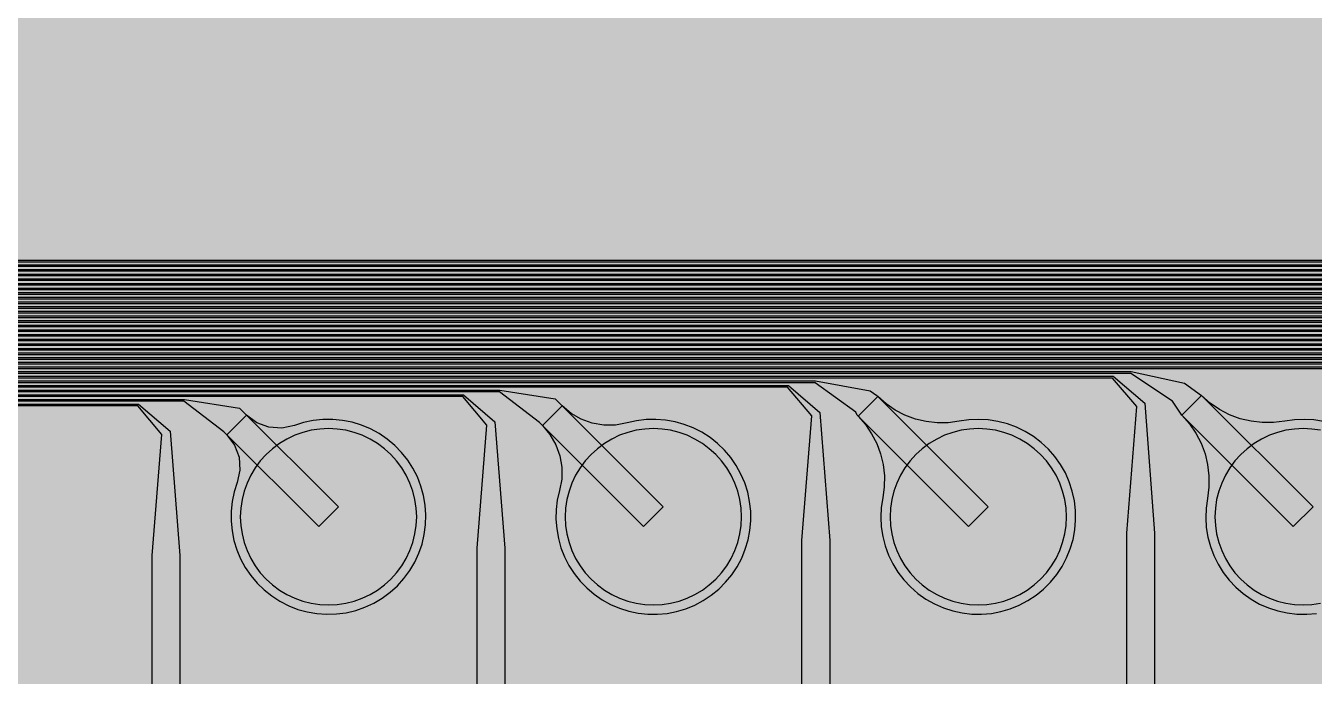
# Model space of a CAD drawing. Header units: metres. Extents: x -7240 to 10960, y -29667 to 1823.
# Drawn here: x -5403 to -4015, y -26214 to -25513 of the extents above; entities that cross this region are included whole.
import ezdxf

# ---------------------------------------------------------------- set-up
doc = ezdxf.new("R2010")
doc.units = ezdxf.units.M
for name, color, linetype in [('Metal1', 4, 'CONTINUOUS'), ('Polyimide', 7, 'CONTINUOUS'), ('Polyimide_Negative', 5, 'CONTINUOUS')]:
    doc.layers.add(name, color=color, linetype=linetype)

msp = doc.modelspace()

# ---------------------------------------------------------------- hatches: boundary and pattern name
at = {"layer": 'Polyimide'}
msp.add_hatch(color=7, dxfattribs=at).paths.add_polyline_path([(4088.5, -11806.9), (4098.7, -11851.2), (4115.6, -11893.5), (4138.6, -11932.7), (4167.4, -11968), (4201.1, -11998.5), (4239, -12023.6), (4280.3, -12042.7), (4349.2, -12073.7), (4413.2, -12113.8), (4471.3, -12162), (4522.3, -12217.7), (4565.4, -12279.7), (4599.7, -12346.9), (4624.7, -12418.2), (4639.9, -12492.2), (4645, -12567.5), (4639.9, -12642.8), (4624.7, -12716.8), (4599.7, -12788.1), (4565.4, -12855.3), (4522.3, -12917.3), (4471.3, -12973), (4413.2, -13021.2), (4349.2, -13061.3), (4280.3, -13092.3), (4239, -13111.4), (4201.1, -13136.5), (4167.4, -13167), (4138.6, -13202.3), (4115.6, -13241.5), (4098.7, -13283.8), (4088.5, -13328.1), (4085, -13373.5), (4085, -13567.5), (4099.4, -13861.6), (4142.6, -14152.8), (4214.2, -14438.4), (4313.4, -14715.5), (4439.2, -14981.7), (4590.6, -15234.2), (4766, -15470.7), (4963.7, -15688.8), (5181.8, -15886.5), (5418.3, -16061.9), (5670.8, -16213.3), (5936.9, -16339.1), (6214.1, -16438.3), (6499.7, -16509.9), (6790.9, -16553.1), (7085, -16567.5), (9960.4, -16567.5), (10038.8, -16571.4), (10116.4, -16582.9), (10192.6, -16601.9), (10266.5, -16628.4), (10337.5, -16662), (10404.8, -16702.3), (10467.9, -16749.1), (10526.1, -16801.8), (10578.8, -16860), (10625.6, -16923), (10665.9, -16990.4), (10699.5, -17061.4), (10725.9, -17135.3), (10745, -17211.4), (10756.5, -17289.1), (10760.4, -17367.5), (10760.4, -21957.3), (10721.6, -22012.9), (10686, -22070.6), (10653.6, -22130.1), (10624.5, -22191.4), (10598.9, -22254.2), (10576.8, -22318.2), (10558.3, -22383.5), (10543.4, -22449.6), (10532.2, -22516.5), (10524.7, -22583.8), (10521, -22651.5), (10521, -22719.3), (10524.7, -22787), (10532.2, -22854.4), (10543.4, -22921.2), (10558.3, -22987.4), (10576.8, -23052.6), (10598.9, -23116.7), (10624.5, -23179.5), (10653.6, -23240.7), (10686, -23300.3), (10721.6, -23357.9), (10760.4, -23413.5), (10760.4, -28667.5), (10756.5, -28745.9), (10745, -28823.6), (10725.9, -28899.7), (10699.5, -28973.6), (10665.9, -29044.6), (10625.6, -29112), (10578.8, -29175), (10526.1, -29233.2), (10467.9, -29285.9), (10404.8, -29332.7), (10337.5, -29373), (10266.5, -29406.6), (10192.6, -29433.1), (10116.4, -29452.1), (10038.8, -29463.6), (9960.4, -29467.5), (-6239.6, -29467.5), (-6318, -29463.6), (-6395.7, -29452.1), (-6471.9, -29433.1), (-6545.8, -29406.6), (-6616.7, -29373), (-6684.1, -29332.7), (-6747.1, -29285.9), (-6805.3, -29233.2), (-6858, -29175), (-6904.8, -29112), (-6945.2, -29044.6), (-6978.7, -28973.6), (-7005.2, -28899.7), (-7024.3, -28823.6), (-7035.8, -28745.9), (-7039.6, -28667.5), (-7039.6, -23426.3), (-6999.4, -23370.1), (-6962.3, -23311.6), (-6928.7, -23251.2), (-6898.5, -23189), (-6871.8, -23125.1), (-6848.8, -23059.9), (-6829.5, -22993.4), (-6814, -22926), (-6802.4, -22857.8), (-6794.6, -22789.1), (-6790.7, -22720), (-6790.7, -22650.8), (-6794.6, -22581.8), (-6802.4, -22513), (-6814, -22444.8), (-6829.5, -22377.4), (-6848.8, -22311), (-6871.8, -22245.7), (-6898.5, -22181.9), (-6928.7, -22119.7), (-6962.3, -22059.2), (-6999.4, -22000.8), (-7039.6, -21944.5), (-7039.6, -17367.5), (-7035.8, -17289.1), (-7024.3, -17211.4), (-7005.2, -17135.3), (-6978.7, -17061.4), (-6945.2, -16990.4), (-6904.8, -16923), (-6858, -16860), (-6805.3, -16801.8), (-6747.1, -16749.1), (-6684.1, -16702.3), (-6616.7, -16662), (-6545.8, -16628.4), (-6471.9, -16601.9), (-6395.7, -16582.9), (-6318, -16571.4), (-6239.6, -16567.5), (-3334, -16567.5), (-3039.9, -16553.1), (-2748.7, -16509.9), (-2463.1, -16438.3), (-2185.9, -16339.1), (-1919.8, -16213.3), (-1667.3, -16061.9), (-1430.8, -15886.5), (-1212.7, -15688.8), (-1015, -15470.7), (-839.6, -15234.2), (-688.2, -14981.7), (-562.4, -14715.5), (-463.2, -14438.4), (-391.6, -14152.8), (-348.4, -13861.6), (-334, -13567.5), (-334, -13373.5), (-337.5, -13328.1), (-347.7, -13283.8), (-364.6, -13241.5), (-387.6, -13202.3), (-416.4, -13167), (-450.1, -13136.5), (-488, -13111.4), (-529.3, -13092.3), (-529.3, -13092.3), (-598.2, -13061.3), (-662.2, -13021.2), (-720.3, -12973), (-771.3, -12917.3), (-814.4, -12855.3), (-848.7, -12788.1), (-873.7, -12716.8), (-888.9, -12642.8), (-894, -12567.5), (-888.9, -12492.2), (-873.7, -12418.2), (-848.7, -12346.9), (-814.4, -12279.7), (-771.3, -12217.7), (-720.3, -12162), (-662.2, -12113.8), (-598.2, -12073.7), (-529.3, -12042.7), (-488, -12023.6), (-450.1, -11998.5), (-416.4, -11968), (-387.6, -11932.7), (-364.6, -11893.5), (-347.7, -11851.2), (-337.5, -11806.9), (-334, -11761.5), (-334, -11074.3), (-337.5, -11028.9), (-347.7, -10984.6), (-364.6, -10942.4), (-387.6, -10903.1), (-416.4, -10867.8), (-450.1, -10837.3), (-488, -10812.2), (-529.3, -10793.2), (-529.3, -10793.2), (-598.2, -10762.1), (-662.2, -10722.1), (-720.3, -10673.8), (-771.3, -10618.1), (-814.4, -10556.1), (-848.7, -10488.9), (-873.7, -10417.6), (-888.9, -10343.7), (-894, -10268.3), (-888.9, -10193), (-873.7, -10119), (-848.7, -10047.8), (-814.4, -9980.5), (-771.3, -9918.5), (-720.3, -9862.9), (-662.2, -9814.6), (-598.2, -9774.6), (-529.3, -9743.5), (-488, -9724.5), (-450.1, -9699.4), (-416.4, -9668.8), (-387.6, -9633.5), (-364.6, -9594.3), (-347.7, -9552), (-337.5, -9507.7), (-334, -9462.4), (-334, -8775.1), (-337.5, -8729.8), (-347.7, -8685.5), (-364.6, -8643.2), (-387.6, -8604), (-416.4, -8568.7), (-450.1, -8538.1), (-488, -8513), (-529.3, -8494), (-529.3, -8494), (-598.2, -8462.9), (-662.2, -8422.9), (-720.3, -8374.6), (-771.3, -8319), (-814.4, -8257), (-848.7, -8189.7), (-873.7, -8118.5), (-888.9, -8044.5), (-894, -7969.2), (-888.9, -7893.8), (-873.7, -7819.9), (-848.7, -7748.6), (-814.4, -7681.4), (-771.3, -7619.4), (-720.3, -7563.7), (-662.2, -7515.4), (-598.2, -7475.4), (-529.3, -7444.3), (-529.3, -7444.3), (-488, -7425.3), (-450.1, -7400.2), (-416.4, -7369.7), (-387.6, -7334.4), (-364.6, -7295.1), (-347.7, -7252.9), (-337.5, -7208.6), (-334, -7163.2), (-334, -6476), (-337.5, -6430.6), (-347.7, -6386.3), (-364.6, -6344), (-387.6, -6304.8), (-416.4, -6269.5), (-450.1, -6239), (-488, -6213.9), (-529.3, -6194.8), (-529.3, -6194.8), (-598.2, -6163.8), (-662.2, -6123.7), (-720.3, -6075.5), (-771.3, -6019.8), (-814.4, -5957.8), (-848.7, -5890.6), (-873.7, -5819.3), (-888.9, -5745.3), (-894, -5670), (-888.9, -5594.7), (-873.7, -5520.7), (-848.7, -5449.4), (-814.4, -5382.2), (-771.3, -5320.2), (-720.3, -5264.5), (-662.2, -5216.3), (-598.2, -5176.2), (-529.3, -5145.2), (-529.3, -5145.2), (-488, -5126.1), (-450.1, -5101), (-416.4, -5070.5), (-387.6, -5035.2), (-364.6, -4996), (-347.7, -4953.7), (-337.5, -4909.4), (-334, -4864), (-334, 380), (-334, 1522.5), (-289, 1522.5), (-288.8, 1515.6), (-288.1, 1508.8), (-287, 1502), (-285.4, 1495.3), (-283.4, 1488.7), (-281, 1482.3), (-278.2, 1476.1), (-274.9, 1470), (-271.3, 1464.2), (-267.3, 1458.6), (-262.9, 1453.3), (-258.2, 1448.3), (-253.2, 1443.6), (-247.9, 1439.2), (-242.3, 1435.2), (-236.5, 1431.6), (-230.4, 1428.3), (-224.2, 1425.5), (-217.8, 1423.1), (-211.2, 1421.1), (-204.5, 1419.5), (-197.7, 1418.4), (-190.9, 1417.7), (-184, 1417.5), (-177.1, 1417.7), (-170.3, 1418.4), (-163.5, 1419.5), (-156.8, 1421.1), (-150.2, 1423.1), (-143.8, 1425.5), (-137.6, 1428.3), (-131.5, 1431.6), (-125.7, 1435.2), (-120.1, 1439.2), (-114.8, 1443.6), (-109.8, 1448.3), (-105.1, 1453.3), (-100.7, 1458.6), (-96.7, 1464.2), (-93.1, 1470), (-89.8, 1476.1), (-87, 1482.3), (-84.6, 1488.7), (-82.6, 1495.3), (-81, 1502), (-79.9, 1508.8), (-79.2, 1515.6), (-79, 1522.5), (1786, 1522.5), (3835, 1522.5), (3835.2, 1529), (3835.9, 1535.6), (3836.9, 1542), (3838.4, 1548.4), (3840.3, 1554.6), (3842.6, 1560.8), (3845.3, 1566.7), (3848.4, 1572.5), (3851.9, 1578.1), (3855.7, 1583.4), (3859.8, 1588.4), (3864.3, 1593.2), (3869.1, 1597.7), (3874.1, 1601.8), (3879.4, 1605.6), (3885, 1609.1), (3890.8, 1612.2), (3896.7, 1614.9), (3902.9, 1617.2), (3909.1, 1619.1), (3915.5, 1620.6), (3921.9, 1621.6), (3928.5, 1622.3), (3935, 1622.5), (3941.5, 1622.3), (3948.1, 1621.6), (3954.5, 1620.6), (3960.9, 1619.1), (3967.1, 1617.2), (3973.3, 1614.9), (3979.2, 1612.2), (3985, 1609.1), (3990.6, 1605.6), (3995.9, 1601.8), (4000.9, 1597.7), (4005.7, 1593.2), (4010.2, 1588.4), (4014.3, 1583.4), (4018.1, 1578.1), (4021.6, 1572.5), (4024.7, 1566.7), (4027.4, 1560.8), (4029.7, 1554.6), (4031.6, 1548.4), (4033.1, 1542), (4034.1, 1535.6), (4034.8, 1529), (4035, 1522.5), (4085, 1522.5), (4085, 380), (4085, 330), (4085, -4864), (4088.5, -4909.4), (4098.7, -4953.7), (4115.6, -4996), (4138.6, -5035.2), (4167.4, -5070.5), (4201.1, -5101), (4239, -5126.1), (4280.3, -5145.2), (4280.3, -5145.2), (4349.2, -5176.2), (4413.2, -5216.3), (4471.3, -5264.5), (4522.3, -5320.2), (4565.4, -5382.2), (4599.7, -5449.4), (4624.7, -5520.7), (4639.9, -5594.7), (4645, -5670), (4639.9, -5745.3), (4624.7, -5819.3), (4599.7, -5890.6), (4565.4, -5957.8), (4522.3, -6019.8), (4471.3, -6075.5), (4413.2, -6123.7), (4349.2, -6163.8), (4280.3, -6194.8), (4239, -6213.9), (4201.1, -6239), (4167.4, -6269.5), (4138.6, -6304.8), (4115.6, -6344), (4098.7, -6386.3), (4088.5, -6430.6), (4085, -6476), (4085, -11761.5), (4088.5, -11806.9)])

# ---------------------------------------------------------------- linework, layer by layer
at = {"layer": 'Metal1'}
for points in [[(1858.9, -18191.7), (1858.9, -28377.9), (1828.3, -28408.5), (-6037.5, -28408.5), (-6068.1, -28377.9), (-6068.1, -25796.6), (-6037.5, -25766), (1.9, -25766), (49.5, -25789.8), (108.8, -25884.6), (186.2, -26035.7), (159.5, -26049.3), (82.1, -25898.3), (41.2, -25797.5), (1.4, -25768), (-6036.7, -25768), (-6066.1, -25797.4), (-6066.1, -28377.1), (-6036.7, -28406.5), (1827.5, -28406.5), (1856.9, -28377.1), (1856.9, -18191.7)], [(1853.9, -18191.7), (1853.9, -28372.9), (1823.3, -28403.5), (-6032.5, -28403.5), (-6063.1, -28372.9), (-6063.1, -25801.6), (-6032.5, -25771), (-31.7, -25771), (1.8, -25800.4), (12.9, -25964.2), (12.9, -26782.5), (-17.1, -26782.5), (-17.1, -25964.2), (-6, -25803.6), (-32.5, -25773), (-6031.7, -25773), (-6061.1, -25802.4), (-6061.1, -28372.1), (-6031.7, -28401.5), (1822.5, -28401.5), (1851.9, -28372.1), (1851.9, -18191.7)], [(1848.9, -18191.7), (1848.9, -28367.9), (1818.3, -28398.5), (-6027.5, -28398.5), (-6058.1, -28367.9), (-6058.1, -25806.6), (-6027.5, -25776), (-348.1, -25776), (-299.9, -25799.4), (-243.6, -25885.6), (-163.9, -26035.5), (-190.4, -26049.5), (-270.1, -25899.7), (-308.6, -25807.6), (-348.6, -25778), (-6026.7, -25778), (-6056.1, -25807.4), (-6056.1, -28367.1), (-6026.7, -28396.5), (1817.5, -28396.5), (1846.9, -28367.1), (1846.9, -18191.7)], [(1843.9, -18191.7), (1843.9, -28362.9), (1813.3, -28393.5), (-6022.5, -28393.5), (-6053.1, -28362.9), (-6053.1, -25811.6), (-6022.5, -25781), (-381.7, -25781), (-348.2, -25810.4), (-337.1, -25972.2), (-337.1, -26782.5), (-367.1, -26782.5), (-367.1, -25972.2), (-356.1, -25813.6), (-382.5, -25783), (-6021.7, -25783), (-6051.1, -25812.4), (-6051.1, -28362.1), (-6021.7, -28391.5), (1812.5, -28391.5), (1841.9, -28362.1), (1841.9, -18191.7)], [(1838.9, -18191.7), (1838.9, -28357.9), (1808.3, -28388.5), (-6017.5, -28388.5), (-6048.1, -28357.9), (-6048.1, -25816.6), (-6017.5, -25786), (-698.1, -25786), (-649.3, -25808.9), (-596.1, -25886.7), (-514, -26035.2), (-540.3, -26049.8), (-622.3, -25901.2), (-658.3, -25817.6), (-698.6, -25788), (-6016.7, -25788), (-6046.1, -25817.4), (-6046.1, -28357.1), (-6016.7, -28386.5), (1807.5, -28386.5), (1836.9, -28357.1), (1836.9, -18191.7)], [(1833.9, -18191.7), (1833.9, -28352.9), (1803.3, -28383.5), (-6012.5, -28383.5), (-6043.1, -28352.9), (-6043.1, -25821.6), (-6012.5, -25791), (-731.7, -25791), (-698.2, -25820.4), (-687.1, -25980.2), (-687.1, -26782.5), (-717.1, -26782.5), (-717.1, -25980.2), (-706.1, -25823.6), (-732.5, -25793), (-6011.7, -25793), (-6041.1, -25822.4), (-6041.1, -28352.1), (-6011.7, -28381.5), (1802.5, -28381.5), (1831.9, -28352.1), (1831.9, -18191.7)], [(1828.9, -18191.7), (1828.9, -28347.9), (1798.3, -28378.5), (-6007.5, -28378.5), (-6038.1, -28347.9), (-6038.1, -25826.6), (-6007.5, -25796), (-1048.1, -25796), (-998.7, -25818.3), (-948.7, -25887.9), (-864.1, -26035), (-890.1, -26050), (-974.7, -25902.9), (-1008, -25827.7), (-1048.6, -25798), (-6006.7, -25798), (-6036.1, -25827.4), (-6036.1, -28347.1), (-6006.7, -28376.5), (1797.5, -28376.5), (1826.9, -28347.1), (1826.9, -18191.7)], [(1823.9, -18191.7), (1823.9, -28342.9), (1793.3, -28373.5), (-6002.5, -28373.5), (-6033.1, -28342.9), (-6033.1, -25831.6), (-6002.5, -25801), (-1081.7, -25801), (-1048.1, -25830.3), (-1037.1, -25988.2), (-1037.1, -26782.5), (-1067.1, -26782.5), (-1067.1, -25988.2), (-1056.1, -25833.7), (-1082.5, -25803), (-6001.7, -25803), (-6031.1, -25832.4), (-6031.1, -28342.1), (-6001.7, -28371.5), (1792.5, -28371.5), (1821.9, -28342.1), (1821.9, -18191.7)], [(1818.9, -18191.7), (1818.9, -28337.9), (1788.3, -28368.5), (-5997.5, -28368.5), (-6028.1, -28337.9), (-6028.1, -25836.6), (-5997.5, -25806), (-1398.1, -25806), (-1348, -25827.7), (-1301.5, -25889.2), (-1214.3, -26034.8), (-1240, -26050.2), (-1327.3, -25904.7), (-1357.8, -25837.7), (-1398.6, -25808), (-5996.7, -25808), (-6026.1, -25837.4), (-6026.1, -28337.1), (-5996.7, -28366.5), (1787.5, -28366.5), (1816.9, -28337.1), (1816.9, -18191.7)], [(1813.9, -18191.7), (1813.9, -28332.9), (1783.3, -28363.5), (-5992.5, -28363.5), (-6023.1, -28332.9), (-6023.1, -25841.6), (-5992.5, -25811), (-1431.7, -25811), (-1398.1, -25840.3), (-1387.1, -25996.2), (-1387.1, -26782.5), (-1417.1, -26782.5), (-1417.1, -25996.2), (-1406.1, -25843.7), (-1432.5, -25813), (-5991.7, -25813), (-6021.1, -25842.4), (-6021.1, -28332.1), (-5991.7, -28361.5), (1782.5, -28361.5), (1811.9, -28332.1), (1811.9, -18191.7)], [(1808.9, -18191.7), (1808.9, -28327.9), (1778.3, -28358.5), (-5987.5, -28358.5), (-6018.1, -28327.9), (-6018.1, -25846.6), (-5987.5, -25816), (-1748.1, -25816), (-1697.3, -25837), (-1654.5, -25890.7), (-1564.4, -26034.5), (-1589.8, -26050.5), (-1679.9, -25906.6), (-1707.5, -25847.8), (-1748.6, -25818), (-5986.7, -25818), (-6016.1, -25847.4), (-6016.1, -28327.1), (-5986.7, -28356.5), (1777.5, -28356.5), (1806.9, -28327.1), (1806.9, -18191.7)], [(1803.9, -18191.7), (1803.9, -28322.9), (1773.3, -28353.5), (-5982.5, -28353.5), (-6013.1, -28322.9), (-6013.1, -25851.6), (-5982.5, -25821), (-1781.7, -25821), (-1748.1, -25850.3), (-1737.1, -26004.2), (-1737.1, -26782.5), (-1767.1, -26782.5), (-1767.1, -26004.2), (-1756.2, -25853.7), (-1782.5, -25823), (-5981.7, -25823), (-6011.1, -25852.4), (-6011.1, -28322.1), (-5981.7, -28351.5), (1772.5, -28351.5), (1801.9, -28322.1), (1801.9, -18191.7)], [(1798.9, -18191.7), (1798.9, -28317.9), (1768.3, -28348.5), (-5977.5, -28348.5), (-6008.1, -28317.9), (-6008.1, -25856.6), (-5977.5, -25826), (-2098.1, -25826), (-2046.5, -25846.3), (-2007.6, -25892.3), (-1914.6, -26034.3), (-1939.7, -26050.7), (-2032.7, -25908.8), (-2057.3, -25857.9), (-2098.6, -25828), (-5976.7, -25828), (-6006.1, -25857.4), (-6006.1, -28317.1), (-5976.7, -28346.5), (1767.5, -28346.5), (1796.9, -28317.1), (1796.9, -18191.7)], [(1793.9, -18191.7), (1793.9, -28312.9), (1763.3, -28343.5), (-5972.5, -28343.5), (-6003.1, -28312.9), (-6003.1, -25861.6), (-5972.5, -25831), (-2131.7, -25831), (-2098, -25860.3), (-2087.1, -26012.2), (-2087.1, -26782.5), (-2117.1, -26782.5), (-2117.1, -26012.2), (-2106.2, -25863.7), (-2132.5, -25833), (-5971.7, -25833), (-6001.1, -25862.4), (-6001.1, -28312.1), (-5971.7, -28341.5), (1762.5, -28341.5), (1791.9, -28312.1), (1791.9, -18191.7)], [(1788.9, -18191.7), (1788.9, -28307.9), (1758.3, -28338.5), (-5967.5, -28338.5), (-5998.1, -28307.9), (-5998.1, -25866.6), (-5967.5, -25836), (-2448.1, -25836), (-2395.7, -25855.4), (-2360.9, -25894.1), (-2264.8, -26034), (-2289.5, -26051), (-2385.6, -25911.1), (-2407, -25868.1), (-2448.6, -25838), (-5966.7, -25838), (-5996.1, -25867.4), (-5996.1, -28307.1), (-5966.7, -28336.5), (1757.5, -28336.5), (1786.9, -28307.1), (1786.9, -18191.7)], [(1783.9, -18191.7), (1783.9, -28302.9), (1753.3, -28333.5), (-5962.5, -28333.5), (-5993.1, -28302.9), (-5993.1, -25871.6), (-5962.5, -25841), (-2481.7, -25841), (-2448, -25870.3), (-2437.1, -26020.2), (-2437.1, -26782.5), (-2467.1, -26782.5), (-2467.1, -26020.2), (-2456.2, -25873.7), (-2482.5, -25843), (-5961.7, -25843), (-5991.1, -25872.4), (-5991.1, -28302.1), (-5961.7, -28331.5), (1752.5, -28331.5), (1781.9, -28302.1), (1781.9, -18191.7)], [(1778.9, -18191.7), (1778.9, -28297.9), (1748.3, -28328.5), (-5957.5, -28328.5), (-5988.1, -28297.9), (-5988.1, -25876.6), (-5957.5, -25846), (-2798.1, -25846), (-2744.8, -25864.4), (-2714.3, -25896.1), (-2615, -26033.7), (-2639.3, -26051.3), (-2738.7, -25913.7), (-2756.7, -25878.3), (-2798.6, -25848), (-5956.7, -25848), (-5986.1, -25877.4), (-5986.1, -28297.1), (-5956.7, -28326.5), (1747.5, -28326.5), (1776.9, -28297.1), (1776.9, -18191.7)], [(1773.9, -18191.7), (1773.9, -28292.9), (1743.3, -28323.5), (-5952.5, -28323.5), (-5983.1, -28292.9), (-5983.1, -25881.6), (-5952.5, -25851), (-2831.7, -25851), (-2798, -25880.3), (-2787.1, -26028.2), (-2787.1, -26782.5), (-2817.1, -26782.5), (-2817.1, -26028.2), (-2806.3, -25883.7), (-2832.5, -25853), (-5951.7, -25853), (-5981.1, -25882.4), (-5981.1, -28292.1), (-5951.7, -28321.5), (1742.5, -28321.5), (1771.9, -28292.1), (1771.9, -18191.7)], [(1768.9, -18191.7), (1768.9, -28287.9), (1738.3, -28318.5), (-5947.5, -28318.5), (-5978.1, -28287.9), (-5978.1, -25886.6), (-5947.5, -25856), (-3148.1, -25856), (-3093.9, -25873.2), (-3068, -25898.4), (-2965.2, -26033.4), (-2989.1, -26051.6), (-3091.9, -25916.6), (-3106.5, -25888.5), (-3148.6, -25858), (-5946.7, -25858), (-5976.1, -25887.4), (-5976.1, -28287.1), (-5946.7, -28316.5), (1737.5, -28316.5), (1766.9, -28287.1), (1766.9, -18191.7)], [(1763.9, -18191.7), (1763.9, -28282.9), (1733.3, -28313.5), (-5942.5, -28313.5), (-5973.1, -28282.9), (-5973.1, -25891.6), (-5942.5, -25861), (-3181.7, -25861), (-3147.9, -25890.3), (-3137.1, -26036.2), (-3137.1, -26782.5), (-3167.1, -26782.5), (-3167.1, -26036.2), (-3156.3, -25893.7), (-3182.5, -25863), (-5941.7, -25863), (-5971.1, -25892.4), (-5971.1, -28282.1), (-5941.7, -28311.5), (1732.5, -28311.5), (1761.9, -28282.1), (1761.9, -18191.7)], [(1758.9, -18191.7), (1758.9, -28277.9), (1728.3, -28308.5), (-5937.5, -28308.5), (-5968.1, -28277.9), (-5968.1, -25896.6), (-5937.5, -25866), (-3532.4, -25866), (-3476.6, -25881), (-3436.5, -25911.9), (-3316.5, -26031.9), (-3337.7, -26053.1), (-3457.7, -25933.1), (-3486.2, -25895.4), (-3532.8, -25868), (-5936.7, -25868), (-5966.1, -25897.4), (-5966.1, -28277.1), (-5936.7, -28306.5), (1727.5, -28306.5), (1756.9, -28277.1), (1756.9, -18191.7)], [(1753.9, -18191.7), (1753.9, -28272.9), (1723.3, -28303.5), (-5932.5, -28303.5), (-5963.1, -28272.9), (-5963.1, -25901.6), (-5932.5, -25871), (-3531.7, -25871), (-3497.9, -25900.3), (-3487.1, -26044.2), (-3487.1, -26782.5), (-3517.1, -26782.5), (-3517.1, -26044.2), (-3506.3, -25903.7), (-3532.5, -25873), (-5931.7, -25873), (-5961.1, -25902.4), (-5961.1, -28272.1), (-5931.7, -28301.5), (1722.5, -28301.5), (1751.9, -28272.1), (1751.9, -18191.7)], [(1748.9, -18191.7), (1748.9, -28267.9), (1718.3, -28298.5), (-5927.5, -28298.5), (-5958.1, -28267.9), (-5958.1, -25906.6), (-5927.5, -25876), (-3872.4, -25876), (-3815.9, -25890), (-3786.5, -25911.9), (-3666.5, -26031.9), (-3687.7, -26053.1), (-3807.7, -25933.1), (-3826.9, -25906.4), (-3872.8, -25878), (-5926.7, -25878), (-5956.1, -25907.4), (-5956.1, -28267.1), (-5926.7, -28296.5), (1717.5, -28296.5), (1746.9, -28267.1), (1746.9, -18191.7)], [(1743.9, -18191.7), (1743.9, -28262.9), (1713.3, -28293.5), (-5922.5, -28293.5), (-5953.1, -28262.9), (-5953.1, -25911.6), (-5922.5, -25881), (-3881.7, -25881), (-3847.9, -25910.2), (-3837.1, -26052.2), (-3837.1, -26782.5), (-3867.1, -26782.5), (-3867.1, -26052.2), (-3856.4, -25913.8), (-3882.5, -25883), (-5921.7, -25883), (-5951.1, -25912.4), (-5951.1, -28262.1), (-5921.7, -28291.5), (1712.5, -28291.5), (1741.9, -28262.1), (1741.9, -18191.7)], [(1738.9, -18191.7), (1738.9, -28257.9), (1708.3, -28288.5), (-5917.5, -28288.5), (-5948.1, -28257.9), (-5948.1, -25916.6), (-5917.5, -25886), (-4212.4, -25886), (-4155, -25898.7), (-4136.5, -25911.9), (-4016.5, -26031.9), (-4037.7, -26053.1), (-4157.7, -25933.1), (-4167.8, -25917.8), (-4212.8, -25888), (-5916.7, -25888), (-5946.1, -25917.4), (-5946.1, -28257.1), (-5916.7, -28286.5), (1707.5, -28286.5), (1736.9, -28257.1), (1736.9, -18191.7)], [(1733.9, -18191.7), (1733.9, -28252.9), (1703.3, -28283.5), (-5912.5, -28283.5), (-5943.1, -28252.9), (-5943.1, -25921.6), (-5912.5, -25891), (-4231.7, -25891), (-4197.8, -25920.2), (-4187.1, -26060.2), (-4187.1, -26782.5), (-4217.1, -26782.5), (-4217.1, -26060.2), (-4206.4, -25923.8), (-4232.5, -25893), (-5911.7, -25893), (-5941.1, -25922.4), (-5941.1, -28252.1), (-5911.7, -28281.5), (1702.5, -28281.5), (1731.9, -28252.1), (1731.9, -18191.7)], [(1728.9, -18191.7), (1728.9, -28247.9), (1698.3, -28278.5), (-5907.5, -28278.5), (-5938.1, -28247.9), (-5938.1, -25926.6), (-5907.5, -25896), (-4552.4, -25896), (-4493.7, -25906.7), (-4486.5, -25911.9), (-4366.5, -26031.9), (-4387.7, -26053.1), (-4507.7, -25933.1), (-4509.1, -25929.8), (-4552.8, -25898), (-5906.7, -25898), (-5936.1, -25927.4), (-5936.1, -28247.1), (-5906.7, -28276.5), (1697.5, -28276.5), (1726.9, -28247.1), (1726.9, -18191.7)], [(1723.9, -18191.7), (1723.9, -28242.9), (1693.3, -28273.5), (-5902.5, -28273.5), (-5933.1, -28242.9), (-5933.1, -25931.6), (-5902.5, -25901), (-4581.7, -25901), (-4547.8, -25930.2), (-4537.1, -26068.2), (-4537.1, -26782.5), (-4567.1, -26782.5), (-4567.1, -26068.2), (-4556.5, -25933.8), (-4582.5, -25903), (-5901.7, -25903), (-5931.1, -25932.4), (-5931.1, -28242.1), (-5901.7, -28271.5), (1692.5, -28271.5), (1721.9, -28242.1), (1721.9, -18191.7)], [(1718.9, -18191.7), (1718.9, -28237.9), (1688.3, -28268.5), (-5897.5, -28268.5), (-5928.1, -28237.9), (-5928.1, -25936.6), (-5897.5, -25906), (-4892.4, -25906), (-4832.9, -25915.5), (-4716.5, -26031.9), (-4737.7, -26053.1), (-4849.9, -25940.9), (-4892.8, -25908), (-5896.7, -25908), (-5926.1, -25937.4), (-5926.1, -28237.1), (-5896.7, -28266.5), (1687.5, -28266.5), (1716.9, -28237.1), (1716.9, -18191.7)], [(1713.9, -18191.7), (1713.9, -28232.9), (1683.3, -28263.5), (-5892.5, -28263.5), (-5923.1, -28232.9), (-5923.1, -25941.6), (-5892.5, -25911), (-4931.7, -25911), (-4897.8, -25940.2), (-4887.1, -26076.2), (-4887.1, -26782.5), (-4917.1, -26782.5), (-4917.1, -26076.2), (-4906.5, -25943.8), (-4932.5, -25913), (-5891.7, -25913), (-5921.1, -25942.4), (-5921.1, -28232.1), (-5891.7, -28261.5), (1682.5, -28261.5), (1711.9, -28232.1), (1711.9, -18191.7)], [(1708.9, -18191.7), (1708.9, -28227.9), (1678.3, -28258.5), (-5887.5, -28258.5), (-5918.1, -28227.9), (-5918.1, -25946.6), (-5887.5, -25916), (-5232.4, -25916), (-5172.9, -25925.5), (-5066.5, -26031.9), (-5087.7, -26053.1), (-5189.9, -25950.9), (-5232.8, -25918), (-5886.7, -25918), (-5916.1, -25947.4), (-5916.1, -28227.1), (-5886.7, -28256.5), (1677.5, -28256.5), (1706.9, -28227.1), (1706.9, -18191.7)], [(1703.9, -18191.7), (1703.9, -28222.9), (1673.3, -28253.5), (-5882.5, -28253.5), (-5913.1, -28222.9), (-5913.1, -25951.6), (-5882.5, -25921), (-5281.7, -25921), (-5247.7, -25950.2), (-5237.1, -26084.2), (-5237.1, -26782.5), (-5267.1, -26782.5), (-5267.1, -26084.2), (-5256.5, -25953.8), (-5282.5, -25923), (-5881.7, -25923), (-5911.1, -25952.4), (-5911.1, -28222.1), (-5881.7, -28251.5), (1672.5, -28251.5), (1701.9, -28222.1), (1701.9, -18191.7)], [(-4005.3, -25939.8), (-4015.6, -25938.1), (-4026.1, -25937.5), (-4036.6, -25937.9), (-4046.9, -25939.4), (-4059, -25941), (-4071.2, -25941), (-4083.3, -25939.6), (-4095.1, -25936.8), (-4106.6, -25932.5), (-4117.4, -25926.9), (-4127.4, -25920), (-4136.5, -25911.9), (-4157.7, -25933.1), (-4157.7, -25933.1), (-4149.7, -25942.2), (-4142.8, -25952.3), (-4137.1, -25963.1), (-4132.8, -25974.5), (-4130, -25986.3), (-4128.6, -25998.4), (-4128.7, -26010.6), (-4130.2, -26022.7), (-4131.7, -26033.1), (-4132.1, -26043.5), (-4131.5, -26054), (-4129.8, -26064.3), (-4127.1, -26074.5), (-4123.5, -26084.3), (-4118.8, -26093.7), (-4113.3, -26102.6), (-4106.8, -26110.8), (-4099.6, -26118.4), (-4091.7, -26125.3), (-4083.1, -26131.3), (-4074, -26136.5), (-4064.4, -26140.7), (-4054.4, -26143.9), (-4044.2, -26146.1), (-4033.8, -26147.3), (-4023.3, -26147.4), (-4012.8, -26146.5)]]:
    msp.add_lwpolyline(points, dxfattribs=at)
for points in [[(-4506.6, -25934.2), (-4498.7, -25943.1), (-4492, -25953), (-4486.5, -25963.6), (-4482.4, -25974.7), (-4479.6, -25986.3), (-4478.3, -25998.2), (-4478.5, -26010.1), (-4480.1, -26021.9), (-4481.6, -26032.3), (-4482.1, -26042.8), (-4481.6, -26053.3), (-4480, -26063.7), (-4477.3, -26073.9), (-4473.7, -26083.7), (-4469.1, -26093.2), (-4463.6, -26102.1), (-4457.2, -26110.4), (-4450, -26118.1), (-4442.1, -26125), (-4433.5, -26131.1), (-4424.3, -26136.3), (-4414.7, -26140.5), (-4404.7, -26143.8), (-4394.5, -26146.1), (-4384, -26147.3), (-4373.5, -26147.4), (-4363, -26146.6), (-4352.7, -26144.6), (-4342.6, -26141.7), (-4332.9, -26137.7), (-4323.6, -26132.8), (-4314.8, -26127), (-4306.7, -26120.4), (-4299.3, -26112.9), (-4292.6, -26104.8), (-4286.8, -26096), (-4281.9, -26086.7), (-4278, -26077), (-4275, -26066.9), (-4273.1, -26056.6), (-4272.2, -26046.1), (-4272.4, -26035.6), (-4273.6, -26025.2), (-4275.8, -26014.9), (-4279.1, -26004.9), (-4283.3, -25995.3), (-4288.5, -25986.1), (-4294.6, -25977.6), (-4301.5, -25969.6), (-4309.2, -25962.4), (-4317.5, -25956.1), (-4326.5, -25950.5), (-4335.9, -25945.9), (-4345.8, -25942.3), (-4355.9, -25939.7), (-4366.3, -25938.1), (-4376.8, -25937.5), (-4387.3, -25938), (-4397.7, -25939.5), (-4409.5, -25941.2), (-4421.5, -25941.3), (-4433.3, -25940), (-4444.9, -25937.3), (-4456.1, -25933.1), (-4466.7, -25927.6), (-4476.5, -25920.9), (-4485.4, -25913), (-4506.6, -25934.2)], [(-4846.6, -25944.2), (-4838.5, -25953.9), (-4832.2, -25964.9), (-4828, -25976.7), (-4825.8, -25989.2), (-4825.9, -26001.8), (-4828.3, -26014.3), (-4830.6, -26024.4), (-4831.8, -26034.7), (-4832.1, -26045.1), (-4831.3, -26055.5), (-4829.5, -26065.8), (-4826.7, -26075.8), (-4822.9, -26085.5), (-4818.2, -26094.8), (-4812.6, -26103.5), (-4806.1, -26111.7), (-4798.9, -26119.2), (-4790.9, -26125.9), (-4782.3, -26131.8), (-4773.2, -26136.8), (-4763.7, -26140.9), (-4753.7, -26144.1), (-4743.5, -26146.2), (-4733.2, -26147.3), (-4722.8, -26147.4), (-4712.4, -26146.5), (-4702.2, -26144.5), (-4692.2, -26141.5), (-4682.6, -26137.6), (-4673.4, -26132.7), (-4664.7, -26126.9), (-4656.7, -26120.3), (-4649.3, -26113), (-4642.7, -26104.9), (-4636.9, -26096.3), (-4632, -26087.1), (-4628.1, -26077.4), (-4625.1, -26067.4), (-4623.2, -26057.2), (-4622.2, -26046.9), (-4622.3, -26036.4), (-4623.4, -26026.1), (-4625.5, -26015.9), (-4628.7, -26006), (-4632.8, -25996.4), (-4637.8, -25987.3), (-4643.7, -25978.7), (-4650.4, -25970.8), (-4657.9, -25963.5), (-4666.1, -25957.1), (-4674.8, -25951.4), (-4684.1, -25946.7), (-4693.8, -25942.9), (-4703.8, -25940.1), (-4714.1, -25938.3), (-4724.5, -25937.5), (-4734.9, -25937.8), (-4745.2, -25939.1), (-4755.4, -25941.4), (-4767.8, -25943.7), (-4780.4, -25943.8), (-4792.9, -25941.7), (-4804.8, -25937.4), (-4815.7, -25931.1), (-4825.4, -25923), (-4846.6, -25944.2)], [(-5186.6, -25954.2), (-5178.3, -25965.3), (-5173.5, -25978.3), (-5172.5, -25992.1), (-5175.5, -26005.7), (-5178.7, -26015.7), (-5180.8, -26026.1), (-5182, -26036.6), (-5182, -26047.1), (-5181, -26057.6), (-5179, -26068), (-5175.9, -26078.1), (-5171.9, -26087.8), (-5166.8, -26097.1), (-5160.9, -26105.8), (-5154.1, -26113.9), (-5146.6, -26121.3), (-5138.3, -26127.8), (-5129.4, -26133.5), (-5120, -26138.3), (-5110.2, -26142.2), (-5100, -26145), (-5089.6, -26146.8), (-5079.1, -26147.5), (-5068.6, -26147.2), (-5058.1, -26145.8), (-5047.8, -26143.3), (-5037.9, -26139.9), (-5028.3, -26135.4), (-5019.2, -26130.1), (-5010.7, -26123.8), (-5002.9, -26116.7), (-4995.8, -26108.9), (-4989.5, -26100.4), (-4984.2, -26091.3), (-4979.7, -26081.8), (-4976.3, -26071.8), (-4973.9, -26061.5), (-4972.5, -26051.1), (-4972.1, -26040.5), (-4972.9, -26030), (-4974.7, -26019.6), (-4977.5, -26009.4), (-4981.3, -25999.6), (-4986.1, -25990.2), (-4991.8, -25981.3), (-4998.4, -25973.1), (-5005.7, -25965.5), (-5013.8, -25958.7), (-5022.5, -25952.8), (-5031.8, -25947.8), (-5041.6, -25943.7), (-5051.7, -25940.6), (-5062, -25938.6), (-5072.5, -25937.6), (-5083.1, -25937.7), (-5093.6, -25938.8), (-5103.9, -25941), (-5113.9, -25944.2), (-5127.5, -25947.1), (-5141.3, -25946.1), (-5154.3, -25941.3), (-5165.4, -25933), (-5186.6, -25954.2)]]:
    msp.add_lwpolyline(points, close=True, dxfattribs=at)
at = {"layer": 'Polyimide_Negative'}
for points in [[(-4982.1, -26042.5), (-4982.6, -26033.2), (-4984, -26024), (-4986.2, -26014.9), (-4989.4, -26006.1), (-4993.3, -25997.7), (-4998.1, -25989.7), (-5003.7, -25982.2), (-5009.9, -25975.3), (-5016.9, -25969.1), (-5024.3, -25963.5), (-5032.3, -25958.7), (-5040.8, -25954.7), (-5049.5, -25951.6), (-5058.6, -25949.3), (-5067.8, -25948), (-5077.1, -25947.5), (-5086.4, -25948), (-5095.7, -25949.3), (-5104.7, -25951.6), (-5113.5, -25954.7), (-5121.9, -25958.7), (-5129.9, -25963.5), (-5137.4, -25969.1), (-5144.3, -25975.3), (-5150.6, -25982.2), (-5156.1, -25989.7), (-5160.9, -25997.7), (-5164.9, -26006.1), (-5168, -26014.9), (-5170.3, -26024), (-5171.7, -26033.2), (-5172.1, -26042.5), (-5171.7, -26051.8), (-5170.3, -26061), (-5168, -26070.1), (-5164.9, -26078.9), (-5160.9, -26087.3), (-5156.1, -26095.3), (-5150.6, -26102.8), (-5144.3, -26109.7), (-5137.4, -26115.9), (-5129.9, -26121.5), (-5121.9, -26126.3), (-5113.5, -26130.3), (-5104.7, -26133.4), (-5095.7, -26135.7), (-5086.4, -26137), (-5077.1, -26137.5), (-5067.8, -26137), (-5058.6, -26135.7), (-5049.5, -26133.4), (-5040.8, -26130.3), (-5032.3, -26126.3), (-5024.3, -26121.5), (-5016.9, -26115.9), (-5009.9, -26109.7), (-5003.7, -26102.8), (-4998.1, -26095.3), (-4993.3, -26087.3), (-4989.4, -26078.9), (-4986.2, -26070.1), (-4984, -26061), (-4982.6, -26051.8), (-4982.1, -26042.5)], [(-4632.1, -26042.5), (-4632.6, -26033.2), (-4634, -26024), (-4636.2, -26014.9), (-4639.4, -26006.1), (-4643.3, -25997.7), (-4648.1, -25989.7), (-4653.7, -25982.2), (-4659.9, -25975.3), (-4666.9, -25969.1), (-4674.3, -25963.5), (-4682.3, -25958.7), (-4690.8, -25954.7), (-4699.5, -25951.6), (-4708.6, -25949.3), (-4717.8, -25948), (-4727.1, -25947.5), (-4736.4, -25948), (-4745.7, -25949.3), (-4754.7, -25951.6), (-4763.5, -25954.7), (-4771.9, -25958.7), (-4779.9, -25963.5), (-4787.4, -25969.1), (-4794.3, -25975.3), (-4800.6, -25982.2), (-4806.1, -25989.7), (-4810.9, -25997.7), (-4814.9, -26006.1), (-4818, -26014.9), (-4820.3, -26024), (-4821.7, -26033.2), (-4822.1, -26042.5), (-4821.7, -26051.8), (-4820.3, -26061), (-4818, -26070.1), (-4814.9, -26078.9), (-4810.9, -26087.3), (-4806.1, -26095.3), (-4800.6, -26102.8), (-4794.3, -26109.7), (-4787.4, -26115.9), (-4779.9, -26121.5), (-4771.9, -26126.3), (-4763.5, -26130.3), (-4754.7, -26133.4), (-4745.7, -26135.7), (-4736.4, -26137), (-4727.1, -26137.5), (-4717.8, -26137), (-4708.6, -26135.7), (-4699.5, -26133.4), (-4690.8, -26130.3), (-4682.3, -26126.3), (-4674.3, -26121.5), (-4666.9, -26115.9), (-4659.9, -26109.7), (-4653.7, -26102.8), (-4648.1, -26095.3), (-4643.3, -26087.3), (-4639.4, -26078.9), (-4636.2, -26070.1), (-4634, -26061), (-4632.6, -26051.8), (-4632.1, -26042.5)], [(-4282.1, -26042.5), (-4282.6, -26033.2), (-4284, -26024), (-4286.2, -26014.9), (-4289.4, -26006.1), (-4293.3, -25997.7), (-4298.1, -25989.7), (-4303.7, -25982.2), (-4309.9, -25975.3), (-4316.9, -25969.1), (-4324.3, -25963.5), (-4332.3, -25958.7), (-4340.8, -25954.7), (-4349.5, -25951.6), (-4358.6, -25949.3), (-4367.8, -25948), (-4377.1, -25947.5), (-4386.4, -25948), (-4395.7, -25949.3), (-4404.7, -25951.6), (-4413.5, -25954.7), (-4421.9, -25958.7), (-4429.9, -25963.5), (-4437.4, -25969.1), (-4444.3, -25975.3), (-4450.6, -25982.2), (-4456.1, -25989.7), (-4460.9, -25997.7), (-4464.9, -26006.1), (-4468, -26014.9), (-4470.3, -26024), (-4471.7, -26033.2), (-4472.1, -26042.5), (-4471.7, -26051.8), (-4470.3, -26061), (-4468, -26070.1), (-4464.9, -26078.9), (-4460.9, -26087.3), (-4456.1, -26095.3), (-4450.6, -26102.8), (-4444.3, -26109.7), (-4437.4, -26115.9), (-4429.9, -26121.5), (-4421.9, -26126.3), (-4413.5, -26130.3), (-4404.7, -26133.4), (-4395.7, -26135.7), (-4386.4, -26137), (-4377.1, -26137.5), (-4367.8, -26137), (-4358.6, -26135.7), (-4349.5, -26133.4), (-4340.8, -26130.3), (-4332.3, -26126.3), (-4324.3, -26121.5), (-4316.9, -26115.9), (-4309.9, -26109.7), (-4303.7, -26102.8), (-4298.1, -26095.3), (-4293.3, -26087.3), (-4289.4, -26078.9), (-4286.2, -26070.1), (-4284, -26061), (-4282.6, -26051.8), (-4282.1, -26042.5)]]:
    msp.add_lwpolyline(points, close=True, dxfattribs=at)
msp.add_lwpolyline([(-4008.6, -25949.3), (-4017.8, -25948), (-4027.1, -25947.5), (-4036.4, -25948), (-4045.7, -25949.3), (-4054.7, -25951.6), (-4063.5, -25954.7), (-4071.9, -25958.7), (-4079.9, -25963.5), (-4087.4, -25969.1), (-4094.3, -25975.3), (-4100.6, -25982.2), (-4106.1, -25989.7), (-4110.9, -25997.7), (-4114.9, -26006.1), (-4118, -26014.9), (-4120.3, -26024), (-4121.7, -26033.2), (-4122.1, -26042.5), (-4121.7, -26051.8), (-4120.3, -26061), (-4118, -26070.1), (-4114.9, -26078.9), (-4110.9, -26087.3), (-4106.1, -26095.3), (-4100.6, -26102.8), (-4094.3, -26109.7), (-4087.4, -26115.9), (-4079.9, -26121.5), (-4071.9, -26126.3), (-4063.5, -26130.3), (-4054.7, -26133.4), (-4045.7, -26135.7), (-4036.4, -26137), (-4027.1, -26137.5), (-4017.8, -26137), (-4008.6, -26135.7)], dxfattribs=at)

doc.saveas('drawing.dxf')
